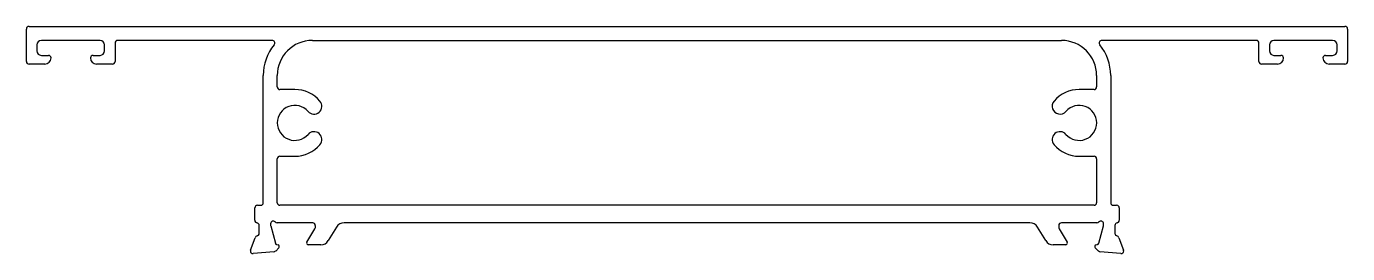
# Model space of a CAD drawing. Extents: x 1269 to 1420, y 593 to 619.
import ezdxf

# ---------------------------------------------------------------- set-up
doc = ezdxf.new("R2010")
doc.units = 0
doc.layers.add('INCE', color=11, linetype='CONTINUOUS')

msp = doc.modelspace()

# ---------------------------------------------------------------- linework, layer by layer
at = {"layer": 'INCE', "color": 0}
for p, q in [((1269.05, 615.36), (1269.05, 619.06)), ((1269.35, 619.36), (1419.34, 619.36)), ((1419.64, 619.06), (1419.64, 615.36)), ((1277.45, 617.76), (1270.75, 617.76)), ((1279.15, 617.46), (1279.15, 615.36)), ((1297.05, 617.76), (1279.45, 617.76)), ((1301.64, 617.76), (1387.04, 617.76)), ((1409.24, 617.76), (1391.64, 617.76)), ((1409.54, 615.36), (1409.54, 617.46)), ((1417.94, 617.76), (1411.24, 617.76)), ((1270.25, 617.26), (1270.25, 616.56)), ((1270.75, 616.06), (1271.55, 616.06)), ((1276.65, 616.06), (1277.45, 616.06)), ((1277.95, 616.56), (1277.95, 617.26)), ((1410.74, 617.26), (1410.74, 616.56)), ((1411.24, 616.06), (1412.04, 616.06)), ((1417.14, 616.06), (1417.94, 616.06)), ((1418.44, 616.56), (1418.44, 617.26)), ((1271.15, 615.06), (1269.35, 615.06)), ((1278.85, 615.06), (1277.05, 615.06)), ((1411.64, 615.06), (1409.84, 615.06)), ((1419.34, 615.06), (1417.54, 615.06)), ((1296.05, 599.26), (1296.04, 613.76)), ((1297.64, 612.46), (1297.64, 613.76)), ((1391.04, 613.76), (1391.04, 612.46)), ((1392.64, 613.76), (1392.65, 599.26)), ((1299.64, 612.16), (1297.94, 612.16)), ((1390.74, 612.16), (1389.05, 612.16)), ((1297.64, 599.26), (1297.64, 604.26)), ((1297.94, 604.56), (1299.64, 604.56)), ((1389.05, 604.56), (1390.74, 604.56)), ((1391.04, 604.26), (1391.04, 599.26)), ((1295.08, 597.25), (1295.08, 598.66)), ((1295.38, 598.96), (1295.75, 598.96)), ((1390.74, 598.96), (1297.94, 598.96)), ((1392.95, 598.96), (1393.32, 598.96)), ((1393.62, 598.66), (1393.62, 597.25)), ((1295.58, 595.76), (1295.58, 596.66)), ((1296.88, 596.86), (1296.88, 596.7)), ((1296.89, 596.62), (1297.42, 594.64)), ((1301.68, 596.96), (1297.63, 596.96)), ((1301.98, 596.44), (1301.98, 596.66)), ((1304.4, 596.48), (1303.46, 594.94)), ((1383.44, 596.96), (1305.25, 596.96)), ((1385.24, 594.94), (1384.3, 596.48)), ((1386.72, 596.66), (1386.72, 596.44)), ((1391.07, 596.96), (1387.02, 596.96)), ((1391.27, 594.64), (1391.81, 596.62)), ((1391.82, 596.7), (1391.82, 596.86)), ((1393.12, 596.66), (1393.12, 595.76)), ((1294.6, 593.86), (1295.11, 595.27)), ((1301.01, 594.76), (1301.93, 596.28)), ((1386.76, 596.28), (1387.69, 594.76)), ((1393.58, 595.27), (1394.1, 593.86)), ((1297.27, 593.67), (1294.9, 593.46)), ((1297.82, 594.12), (1297.46, 593.75)), ((1297.56, 594.5), (1297.73, 594.45)), ((1302.6, 594.46), (1301.18, 594.46)), ((1387.52, 594.46), (1386.09, 594.46)), ((1391.24, 593.75), (1390.87, 594.12)), ((1390.96, 594.45), (1391.13, 594.5)), ((1393.79, 593.46), (1391.42, 593.67))]:
    msp.add_line(p, q, dxfattribs=at)
for centre, radius, start, end in [((1269.35, 619.06), 0.3, 90, 180), ((1419.34, 619.06), 0.3, 0, 90), ((1270.75, 617.26), 0.5, 90, 180), ((1277.45, 617.26), 0.5, 0, 90), ((1279.45, 617.46), 0.3, 90, 180), ((1297.05, 617.46), 0.3, 321.2008, 90), ((1301.64, 613.76), 4, 90, 180), ((1387.04, 613.76), 4, 0, 90), ((1391.64, 617.46), 0.3, 90, 218.7992), ((1409.24, 617.46), 0.3, 0, 90), ((1411.24, 617.26), 0.5, 90, 180), ((1417.94, 617.26), 0.5, 360, 90), ((1270.75, 616.56), 0.5, 180, 270), ((1271.55, 615.76), 0.3, 0, 90), ((1276.65, 615.76), 0.3, 90, 180), ((1277.45, 616.56), 0.5, 270, 0), ((1301.64, 613.76), 5.6, 141.2008, 180), ((1387.04, 613.76), 5.6, 0, 38.7992), ((1411.24, 616.56), 0.5, 180, 270), ((1412.04, 615.76), 0.3, 360, 90), ((1417.14, 615.76), 0.3, 90, 180), ((1417.94, 616.56), 0.5, 270, 0), ((1269.35, 615.36), 0.3, 180, 270), ((1271.15, 615.76), 0.7, 270, 0), ((1277.05, 615.76), 0.7, 180, 270), ((1278.85, 615.36), 0.3, 270, 0), ((1409.84, 615.36), 0.3, 180, 270), ((1411.64, 615.76), 0.7, 270, 360), ((1417.54, 615.76), 0.7, 180, 270), ((1419.34, 615.36), 0.3, 270, 360), ((1297.94, 612.46), 0.3, 180, 270), ((1299.64, 608.36), 3.8, 40.9327, 90), ((1389.05, 608.36), 3.8, 90, 139.0673), ((1390.74, 612.46), 0.3, 270, 0), ((1299.64, 608.36), 2, 40.9327, 319.0673), ((1301.83, 610.26), 0.9, 220.9327, 40.9327), ((1386.86, 610.26), 0.9, 139.0673, 319.0673), ((1389.05, 608.36), 2, 220.9327, 139.0673), ((1301.83, 606.46), 0.9, 319.0673, 139.0673), ((1386.86, 606.46), 0.9, 40.9327, 220.9327), ((1299.64, 608.36), 3.8, 270, 319.0673), ((1389.05, 608.36), 3.8, 220.9327, 270), ((1297.94, 604.26), 0.3, 90, 180), ((1390.74, 604.26), 0.3, 0, 90), ((1295.38, 598.66), 0.3, 90, 180), ((1295.75, 599.26), 0.3, 270, 359.9921), ((1297.94, 599.26), 0.3, 180, 270), ((1390.74, 599.26), 0.3, 270, 360), ((1392.95, 599.26), 0.3, 179.9917, 270), ((1393.32, 598.66), 0.3, 0, 90), ((1295.38, 597.25), 0.299, 179.7949, 260.611), ((1295.28, 596.66), 0.299, 359.831, 80.575), ((1297.18, 596.86), 0.3, 41.8103, 180), ((1297.18, 596.7), 0.3, 180, 195), ((1297.63, 597.26), 0.3, 221.8103, 270), ((1301.68, 596.66), 0.299, 359.9014, 90.0986), ((1301.68, 596.44), 0.3, 328.6045, 0), ((1305.25, 595.96), 1, 90, 148.6045), ((1383.44, 595.96), 1, 31.3955, 90), ((1387.02, 596.66), 0.299, 89.9014, 180.0986), ((1387.02, 596.44), 0.3, 180, 211.3955), ((1391.07, 597.26), 0.3, 270, 318.1897), ((1391.52, 596.86), 0.3, 0, 138.1897), ((1391.52, 596.7), 0.3, 345, 360), ((1393.4, 596.67), 0.282, 96.5129, 183.0812), ((1393.32, 597.24), 0.292, 278.3308, 1.2633), ((1295.39, 595.17), 0.3, 100.9043, 160), ((1295.28, 595.76), 0.3, 280.9043, 0), ((1302.6, 595.46), 1, 270, 328.6045), ((1386.09, 595.46), 1, 211.3955, 270), ((1393.42, 595.76), 0.3, 180, 259.0957), ((1393.3, 595.17), 0.3, 20, 79.0957), ((1294.86, 593.76), 0.281, 159.7197, 180.664), ((1294.88, 593.76), 0.3, 180, 275), ((1297.24, 593.97), 0.3, 275, 315), ((1297.61, 594.69), 0.2, 195, 255), ((1297.68, 594.26), 0.2, 315, 75), ((1301.18, 594.66), 0.2, 148.6045, 270), ((1387.52, 594.66), 0.2, 270, 31.3955), ((1391.02, 594.26), 0.2, 105, 225), ((1391.08, 594.69), 0.2, 285, 345), ((1391.45, 593.97), 0.3, 225, 265), ((1393.82, 593.76), 0.3, 265, 360), ((1393.83, 593.76), 0.281, 359.336, 20.2803)]:
    msp.add_arc(centre, radius, start, end, dxfattribs=at)

doc.saveas('drawing.dxf')
